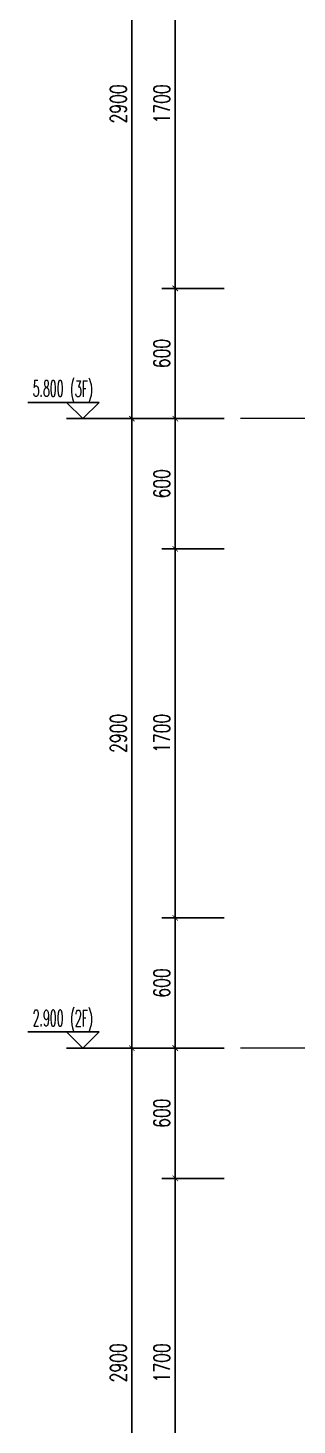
# Model space of a CAD drawing. Extents: x -668857 to 154266, y -275694 to 291306.
# Drawn here: x -13251 to -12012, y 147362 to 153799 of the extents above; entities that cross this region are included whole.
import ezdxf

# ---------------------------------------------------------------- set-up
doc = ezdxf.new("R2010")
doc.units = 0
doc.header["$LTSCALE"] = 1000
doc.linetypes.add('DOTE', pattern=[2.42, 2, -0.2, 0.02, -0.2])
doc.layers.get('0').update_dxf_attribs({"linetype": 'CONTINUOUS'})
doc.layers.get('DEFPOINTS').update_dxf_attribs({"linetype": 'CONTINUOUS'})
for name, color, linetype in [('DIM_ELEV', 3, 'CONTINUOUS'), ('PUB_DIM', 3, 'CONTINUOUS'), ('PUB_TEXT', 2, 'CONTINUOUS')]:
    doc.layers.add(name, color=color, linetype=linetype)
doc.layers.add('DOTE', color=19, linetype='DOTE', lineweight=9)
doc.styles.add('_TCH_DIM', font='SIMPLEX.shx', dxfattribs={"width": 0.7, "bigfont": 'GBCBIG.shx'})
doc.styles.add('_TCH_DIM_T3', font='SIMPLEX', dxfattribs={"width": 0.705882, "bigfont": 'GBCBIG'})
doc.dimstyles.new('_TCH_ARCH&&25', dxfattribs={"dimtxt": 74.375, "dimasz": 25, "dimexe": 62.5, "dimexo": 75, "dimgap": 25, "dimtad": 1, "dimdec": 0, "dimzin": 0, "dimdsep": 46, "dimtxsty": '_TCH_DIM_T3', "dimblk": 'ARCHTICK', "dimcen": 0.09, "dimclrt": 7, "dimazin": 0, "dimtfac": 1, "dimtdec": 0, "dimtix": 1, "dimtmove": 2, "dimatfit": 3, "dimldrblk": 'ARCHTICK', "dimfxl": 0, "dimtolj": 1, "dimtzin": 0, "dimarcsym": 0})

# ---------------------------------------------------------------- blocks, each defined once
blk = doc.blocks.new('_ArchTick')
at = {"color": 0, "linetype": 'ByBlock', "const_width": 0.15}
blk.add_lwpolyline([(-0.5, -0.5), (0.5, 0.5)], dxfattribs=at)
blk = doc.blocks.new('*D3323')
at = {"layer": 'DEFPOINTS', "color": 0}
for p in [(-12572.8, 148499), (-12272.8, 148499), (-12272.8, 146799)]:
    blk.add_point(p, dxfattribs=at)
at = {"layer": 'PUB_DIM', "color": 0, "lineweight": -2}
for p, q in [((-12347.8, 148499), (-12635.3, 148499)), ((-12572.8, 146799), (-12572.8, 148499)), ((-12347.8, 146799), (-12635.3, 146799))]:
    blk.add_line(p, q, dxfattribs=at)
at = {"layer": 'PUB_DIM', "color": 0, "lineweight": -2, "xscale": 25, "yscale": 25, "zscale": 25}
for p, rotation in [((-12572.8, 148499), 90), ((-12572.8, 146799), 270)]:
    blk.add_blockref('_ArchTick', p, dxfattribs=dict(at, rotation=rotation))
at = {"layer": 'PUB_DIM', "color": 7, "insert": (-12635, 147649), "char_height": 74.38, "attachment_point": 5, "rotation": 90, "style": '_TCH_DIM_T3'}
blk.add_mtext('\\A1;1700', dxfattribs=at)
blk = doc.blocks.new('*D3324')
at = {"layer": 'DEFPOINTS', "color": 0}
for p in [(-12572.8, 149099), (-12272.8, 149099), (-12272.8, 148499)]:
    blk.add_point(p, dxfattribs=at)
at = {"layer": 'PUB_DIM', "color": 0, "lineweight": -2}
for p, q in [((-12347.8, 149099), (-12635.3, 149099)), ((-12572.8, 148499), (-12572.8, 149099)), ((-12347.8, 148499), (-12635.3, 148499))]:
    blk.add_line(p, q, dxfattribs=at)
at = {"layer": 'PUB_DIM', "color": 0, "lineweight": -2, "xscale": 25, "yscale": 25, "zscale": 25}
for p, rotation in [((-12572.8, 149099), 90), ((-12572.8, 148499), 270)]:
    blk.add_blockref('_ArchTick', p, dxfattribs=dict(at, rotation=rotation))
at = {"layer": 'PUB_DIM', "color": 7, "insert": (-12635, 148799), "char_height": 74.38, "attachment_point": 5, "rotation": 90, "style": '_TCH_DIM_T3'}
blk.add_mtext('\\A1;600', dxfattribs=at)
blk = doc.blocks.new('*D3325')
at = {"layer": 'DEFPOINTS', "color": 0}
for p in [(-12572.8, 149699), (-12272.8, 149699), (-12272.8, 149099)]:
    blk.add_point(p, dxfattribs=at)
at = {"layer": 'PUB_DIM', "color": 0, "lineweight": -2}
for p, q in [((-12347.8, 149699), (-12635.3, 149699)), ((-12572.8, 149099), (-12572.8, 149699)), ((-12347.8, 149099), (-12635.3, 149099))]:
    blk.add_line(p, q, dxfattribs=at)
at = {"layer": 'PUB_DIM', "color": 0, "lineweight": -2, "xscale": 25, "yscale": 25, "zscale": 25}
for p, rotation in [((-12572.8, 149699), 90), ((-12572.8, 149099), 270)]:
    blk.add_blockref('_ArchTick', p, dxfattribs=dict(at, rotation=rotation))
at = {"layer": 'PUB_DIM', "color": 7, "insert": (-12635, 149399), "char_height": 74.38, "attachment_point": 5, "rotation": 90, "style": '_TCH_DIM_T3'}
blk.add_mtext('\\A1;600', dxfattribs=at)
blk = doc.blocks.new('*D3326')
at = {"layer": 'DEFPOINTS', "color": 0}
for p in [(-12572.8, 151399), (-12272.8, 151399), (-12272.8, 149699)]:
    blk.add_point(p, dxfattribs=at)
at = {"layer": 'PUB_DIM', "color": 0, "lineweight": -2}
for p, q in [((-12347.8, 151399), (-12635.3, 151399)), ((-12572.8, 149699), (-12572.8, 151399)), ((-12347.8, 149699), (-12635.3, 149699))]:
    blk.add_line(p, q, dxfattribs=at)
at = {"layer": 'PUB_DIM', "color": 0, "lineweight": -2, "xscale": 25, "yscale": 25, "zscale": 25}
for p, rotation in [((-12572.8, 151399), 90), ((-12572.8, 149699), 270)]:
    blk.add_blockref('_ArchTick', p, dxfattribs=dict(at, rotation=rotation))
at = {"layer": 'PUB_DIM', "color": 7, "insert": (-12635, 150549), "char_height": 74.38, "attachment_point": 5, "rotation": 90, "style": '_TCH_DIM_T3'}
blk.add_mtext('\\A1;1700', dxfattribs=at)
blk = doc.blocks.new('*D3327')
at = {"layer": 'DEFPOINTS', "color": 0}
for p in [(-12572.8, 151999), (-12272.8, 151999), (-12272.8, 151399)]:
    blk.add_point(p, dxfattribs=at)
at = {"layer": 'PUB_DIM', "color": 0, "lineweight": -2}
for p, q in [((-12347.8, 151999), (-12635.3, 151999)), ((-12572.8, 151399), (-12572.8, 151999)), ((-12347.8, 151399), (-12635.3, 151399))]:
    blk.add_line(p, q, dxfattribs=at)
at = {"layer": 'PUB_DIM', "color": 0, "lineweight": -2, "xscale": 25, "yscale": 25, "zscale": 25}
for p, rotation in [((-12572.8, 151999), 90), ((-12572.8, 151399), 270)]:
    blk.add_blockref('_ArchTick', p, dxfattribs=dict(at, rotation=rotation))
at = {"layer": 'PUB_DIM', "color": 7, "insert": (-12635, 151699), "char_height": 74.38, "attachment_point": 5, "rotation": 90, "style": '_TCH_DIM_T3'}
blk.add_mtext('\\A1;600', dxfattribs=at)
blk = doc.blocks.new('*D3328')
at = {"layer": 'DEFPOINTS', "color": 0}
for p in [(-12572.8, 152599), (-12272.8, 152599), (-12272.8, 151999)]:
    blk.add_point(p, dxfattribs=at)
at = {"layer": 'PUB_DIM', "color": 0, "lineweight": -2}
for p, q in [((-12347.8, 152599), (-12635.3, 152599)), ((-12572.8, 151999), (-12572.8, 152599)), ((-12347.8, 151999), (-12635.3, 151999))]:
    blk.add_line(p, q, dxfattribs=at)
at = {"layer": 'PUB_DIM', "color": 0, "lineweight": -2, "xscale": 25, "yscale": 25, "zscale": 25}
for p, rotation in [((-12572.8, 152599), 90), ((-12572.8, 151999), 270)]:
    blk.add_blockref('_ArchTick', p, dxfattribs=dict(at, rotation=rotation))
at = {"layer": 'PUB_DIM', "color": 7, "insert": (-12635, 152299), "char_height": 74.38, "attachment_point": 5, "rotation": 90, "style": '_TCH_DIM_T3'}
blk.add_mtext('\\A1;600', dxfattribs=at)
blk = doc.blocks.new('*D3329')
at = {"layer": 'DEFPOINTS', "color": 0}
for p in [(-12572.8, 154299), (-12272.8, 154299), (-12272.8, 152599)]:
    blk.add_point(p, dxfattribs=at)
at = {"layer": 'PUB_DIM', "color": 0, "lineweight": -2}
for p, q in [((-12347.8, 154299), (-12635.3, 154299)), ((-12572.8, 152599), (-12572.8, 154299)), ((-12347.8, 152599), (-12635.3, 152599))]:
    blk.add_line(p, q, dxfattribs=at)
at = {"layer": 'PUB_DIM', "color": 0, "lineweight": -2, "xscale": 25, "yscale": 25, "zscale": 25}
for p, rotation in [((-12572.8, 154299), 90), ((-12572.8, 152599), 270)]:
    blk.add_blockref('_ArchTick', p, dxfattribs=dict(at, rotation=rotation))
at = {"layer": 'PUB_DIM', "color": 7, "insert": (-12635, 153449), "char_height": 74.38, "attachment_point": 5, "rotation": 90, "style": '_TCH_DIM_T3'}
blk.add_mtext('\\A1;1700', dxfattribs=at)
blk = doc.blocks.new('*D3342')
at = {"layer": 'DEFPOINTS', "color": 0}
for p in [(-12772.8, 149099), (-12272.8, 149099), (-12272.8, 146199)]:
    blk.add_point(p, dxfattribs=at)
at = {"layer": 'PUB_DIM', "color": 0, "lineweight": -2}
for p, q in [((-12347.8, 149099), (-12835.3, 149099)), ((-12772.8, 146199), (-12772.8, 149099)), ((-12347.8, 146199), (-12835.3, 146199))]:
    blk.add_line(p, q, dxfattribs=at)
at = {"layer": 'PUB_DIM', "color": 0, "lineweight": -2, "xscale": 25, "yscale": 25, "zscale": 25}
for p, rotation in [((-12772.8, 149099), 90), ((-12772.8, 146199), 270)]:
    blk.add_blockref('_ArchTick', p, dxfattribs=dict(at, rotation=rotation))
at = {"layer": 'PUB_DIM', "color": 7, "insert": (-12835, 147649), "char_height": 74.38, "attachment_point": 5, "rotation": 90, "style": '_TCH_DIM_T3'}
blk.add_mtext('\\A1;2900', dxfattribs=at)
blk = doc.blocks.new('*D3343')
at = {"layer": 'DEFPOINTS', "color": 0}
for p in [(-12772.8, 151999), (-12272.8, 151999), (-12272.8, 149099)]:
    blk.add_point(p, dxfattribs=at)
at = {"layer": 'PUB_DIM', "color": 0, "lineweight": -2}
for p, q in [((-12347.8, 151999), (-12835.3, 151999)), ((-12772.8, 149099), (-12772.8, 151999)), ((-12347.8, 149099), (-12835.3, 149099))]:
    blk.add_line(p, q, dxfattribs=at)
at = {"layer": 'PUB_DIM', "color": 0, "lineweight": -2, "xscale": 25, "yscale": 25, "zscale": 25}
for p, rotation in [((-12772.8, 151999), 90), ((-12772.8, 149099), 270)]:
    blk.add_blockref('_ArchTick', p, dxfattribs=dict(at, rotation=rotation))
at = {"layer": 'PUB_DIM', "color": 7, "insert": (-12835, 150549), "char_height": 74.38, "attachment_point": 5, "rotation": 90, "style": '_TCH_DIM_T3'}
blk.add_mtext('\\A1;2900', dxfattribs=at)
blk = doc.blocks.new('*D3344')
at = {"layer": 'DEFPOINTS', "color": 0}
for p in [(-12772.8, 154899), (-12272.8, 154899), (-12272.8, 151999)]:
    blk.add_point(p, dxfattribs=at)
at = {"layer": 'PUB_DIM', "color": 0, "lineweight": -2}
for p, q in [((-12347.8, 154899), (-12835.3, 154899)), ((-12772.8, 151999), (-12772.8, 154899)), ((-12347.8, 151999), (-12835.3, 151999))]:
    blk.add_line(p, q, dxfattribs=at)
at = {"layer": 'PUB_DIM', "color": 0, "lineweight": -2, "xscale": 25, "yscale": 25, "zscale": 25}
for p, rotation in [((-12772.8, 154899), 90), ((-12772.8, 151999), 270)]:
    blk.add_blockref('_ArchTick', p, dxfattribs=dict(at, rotation=rotation))
at = {"layer": 'PUB_DIM', "color": 7, "insert": (-12835, 153449), "char_height": 74.38, "attachment_point": 5, "rotation": 90, "style": '_TCH_DIM_T3'}
blk.add_mtext('\\A1;2900', dxfattribs=at)

msp = doc.modelspace()

# ---------------------------------------------------------------- linework, layer by layer
at = {"layer": 'DIM_ELEV', "color": 1}
for p, q in [((-12922.83, 152074.03), (-13250.83, 152074.03)), ((-12997.83, 151999.03), (-13072.83, 152074.03)), ((-12997.83, 151999.03), (-12922.83, 152074.03)), ((-12572.83, 151999.03), (-13072.83, 151999.03))]:
    msp.add_line(p, q, dxfattribs=at)
at = {"layer": 'DIM_ELEV'}
for p, q in [((-12922.83, 149174.03), (-13250.83, 149174.03)), ((-12997.83, 149099.03), (-13072.83, 149174.03)), ((-12997.83, 149099.03), (-12922.83, 149174.03)), ((-12572.83, 149099.03), (-13072.83, 149099.03))]:
    msp.add_line(p, q, dxfattribs=at)
at = {"layer": 'DOTE', "color": 1, "linetype": 'DOTE', "ltscale": 0.2}
for p, q in [((-8504.11, 151999.03), (-12272.83, 151999.03)), ((-8504.11, 149099.03), (-12272.83, 149099.03))]:
    msp.add_line(p, q, dxfattribs=at)

# ---------------------------------------------------------------- texts
at = {"layer": 'PUB_TEXT', "color": 1, "style": '_TCH_DIM', "width": 0.494118}
for s, p in [('5.800', (-13228.93, 152100.28)), ('(3F)', (-13056.78, 152099.06))]:
    msp.add_text(s, height=74.375, dxfattribs=at).set_placement(p)
at = {"layer": 'PUB_TEXT', "style": '_TCH_DIM', "width": 0.494118}
for s, p in [('2.900', (-13228.93, 149200.28)), ('(2F)', (-13056.78, 149199.06))]:
    msp.add_text(s, height=74.375, dxfattribs=at).set_placement(p)

# ---------------------------------------------------------------- dimensions: what is measured, and where the dimension line sits
at = {"layer": 'PUB_DIM'}
for p1, p2, distance, picture, middle in [((-12272.83, 151999.03), (-12272.83, 154899.03), 500, '*D3344', (-12835.02, 153449.03)), ((-12272.83, 152599.03), (-12272.83, 154299.03), 300, '*D3329', (-12635.02, 153449.03)), ((-12272.83, 151999.03), (-12272.83, 152599.03), 300, '*D3328', (-12635.02, 152299.03)), ((-12272.83, 149099.03), (-12272.83, 151999.03), 500, '*D3343', (-12835.02, 150549.03)), ((-12272.83, 151399.03), (-12272.83, 151999.03), 300, '*D3327', (-12635.02, 151699.03)), ((-12272.83, 149699.03), (-12272.83, 151399.03), 300, '*D3326', (-12635.02, 150549.03)), ((-12272.83, 149099.03), (-12272.83, 149699.03), 300, '*D3325', (-12635.02, 149399.03)), ((-12272.83, 146199.03), (-12272.83, 149099.03), 500, '*D3342', (-12835.02, 147649.03)), ((-12272.83, 148499.03), (-12272.83, 149099.03), 300, '*D3324', (-12635.02, 148799.03)), ((-12272.83, 146799.03), (-12272.83, 148499.03), 300, '*D3323', (-12635.02, 147649.03))]:
    dim = msp.add_aligned_dim(p1=p1, p2=p2, distance=distance, dimstyle='_TCH_ARCH&&25', dxfattribs=at)
    dim.commit()
    dim.dimension.update_dxf_attribs({"geometry": picture, "text_midpoint": middle})

doc.saveas('drawing.dxf')
